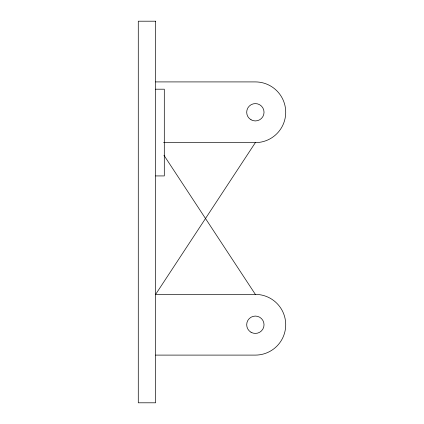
<?xml version="1.0" encoding="UTF-8"?>
<svg xmlns="http://www.w3.org/2000/svg" width="424" height="424" viewBox="0 0 424 424"><rect width="100%" height="100%" fill="white"/><g stroke="black" fill="none" stroke-linecap="round" stroke-linejoin="round"><path stroke-width="0.64" d="M155.629 81.912L255.365 81.912A30.353 30.353 0 0 1 285.718 112.265A30.353 30.353 0 0 1 255.365 142.618L155.629 294.389L255.365 294.389A30.353 30.353 0 0 1 285.718 324.747A30.353 30.353 0 0 1 255.365 355.1L155.629 355.1M155.629 89.199L164.3 89.199L164.3 175.928L155.629 175.928M163.553 142.618L255.365 142.618M163.94 155.263L255.365 294.389M155.629 21.2L138.282 21.2L138.282 402.8L155.629 402.8L155.629 21.2M251.029 119.775A8.671 8.671 0 0 0 264.035 112.265A8.671 8.671 0 0 0 251.029 104.755A8.671 8.671 0 0 0 251.029 119.775M251.029 332.257A8.671 8.671 0 0 0 264.035 324.747A8.671 8.671 0 0 0 251.029 317.237A8.671 8.671 0 0 0 251.029 332.257"/></g></svg>
